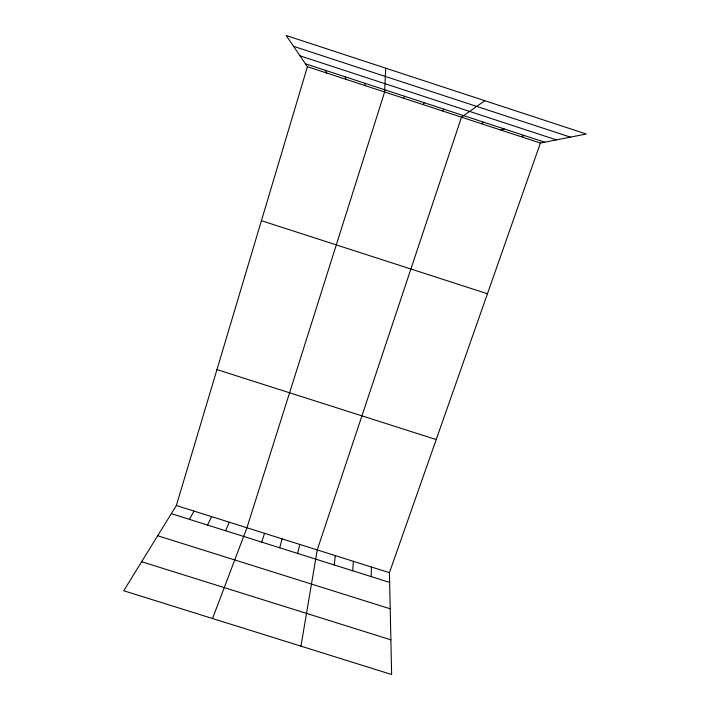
<?xml version="1.0" encoding="UTF-8"?>
<svg xmlns="http://www.w3.org/2000/svg" width="710" height="710" viewBox="0 0 710 710"><rect width="100%" height="100%" fill="white"/><g stroke="black" fill="none" stroke-linecap="round" stroke-linejoin="round"><path stroke-width="1.06" d="M371.179 576.6L371.41 567.006M385.716 68.178L384.616 91.998L246.929 527.77L212.538 618.525M352.701 570.778L353.376 561.317M334.206 564.956L335.324 555.628M300.96 646.162L317.246 549.93L461.5 117.185L484.761 100.696M297.703 553.463L299.691 544.401M279.704 547.792L282.118 538.854M540.399 143.029L389.435 572.686L391.627 674.5L123.718 590.755L176.355 505.52L307.43 66.704L286.157 35.5L586.283 134.012L540.399 143.029L307.43 66.704M403.866 98.299L404.487 96.249M261.679 542.112L264.537 533.316M225.594 530.752L229.312 522.214M207.515 525.054L211.669 516.658M189.428 519.365L194.016 511.093M423.098 104.601L424.243 102.719M442.312 110.902L443.972 109.189M481.256 123.655L483.963 122.289M500.994 130.125L504.224 128.927M520.705 136.577L524.468 135.566M141.654 561.716L390.882 639.834M176.355 505.52L389.435 572.686M171.323 513.658L389.648 582.413M157.691 535.739L390.216 608.807M216.949 369.608L436.206 439.552M261.431 220.695L487.442 293.754M293.523 46.31L570.405 137.137M300.01 55.824L556.418 139.888M305.442 63.793L544.685 142.186M325.295 70.299L326.751 73.041M345.122 76.795L346.063 79.369M364.931 83.292L365.348 85.688"/></g></svg>
